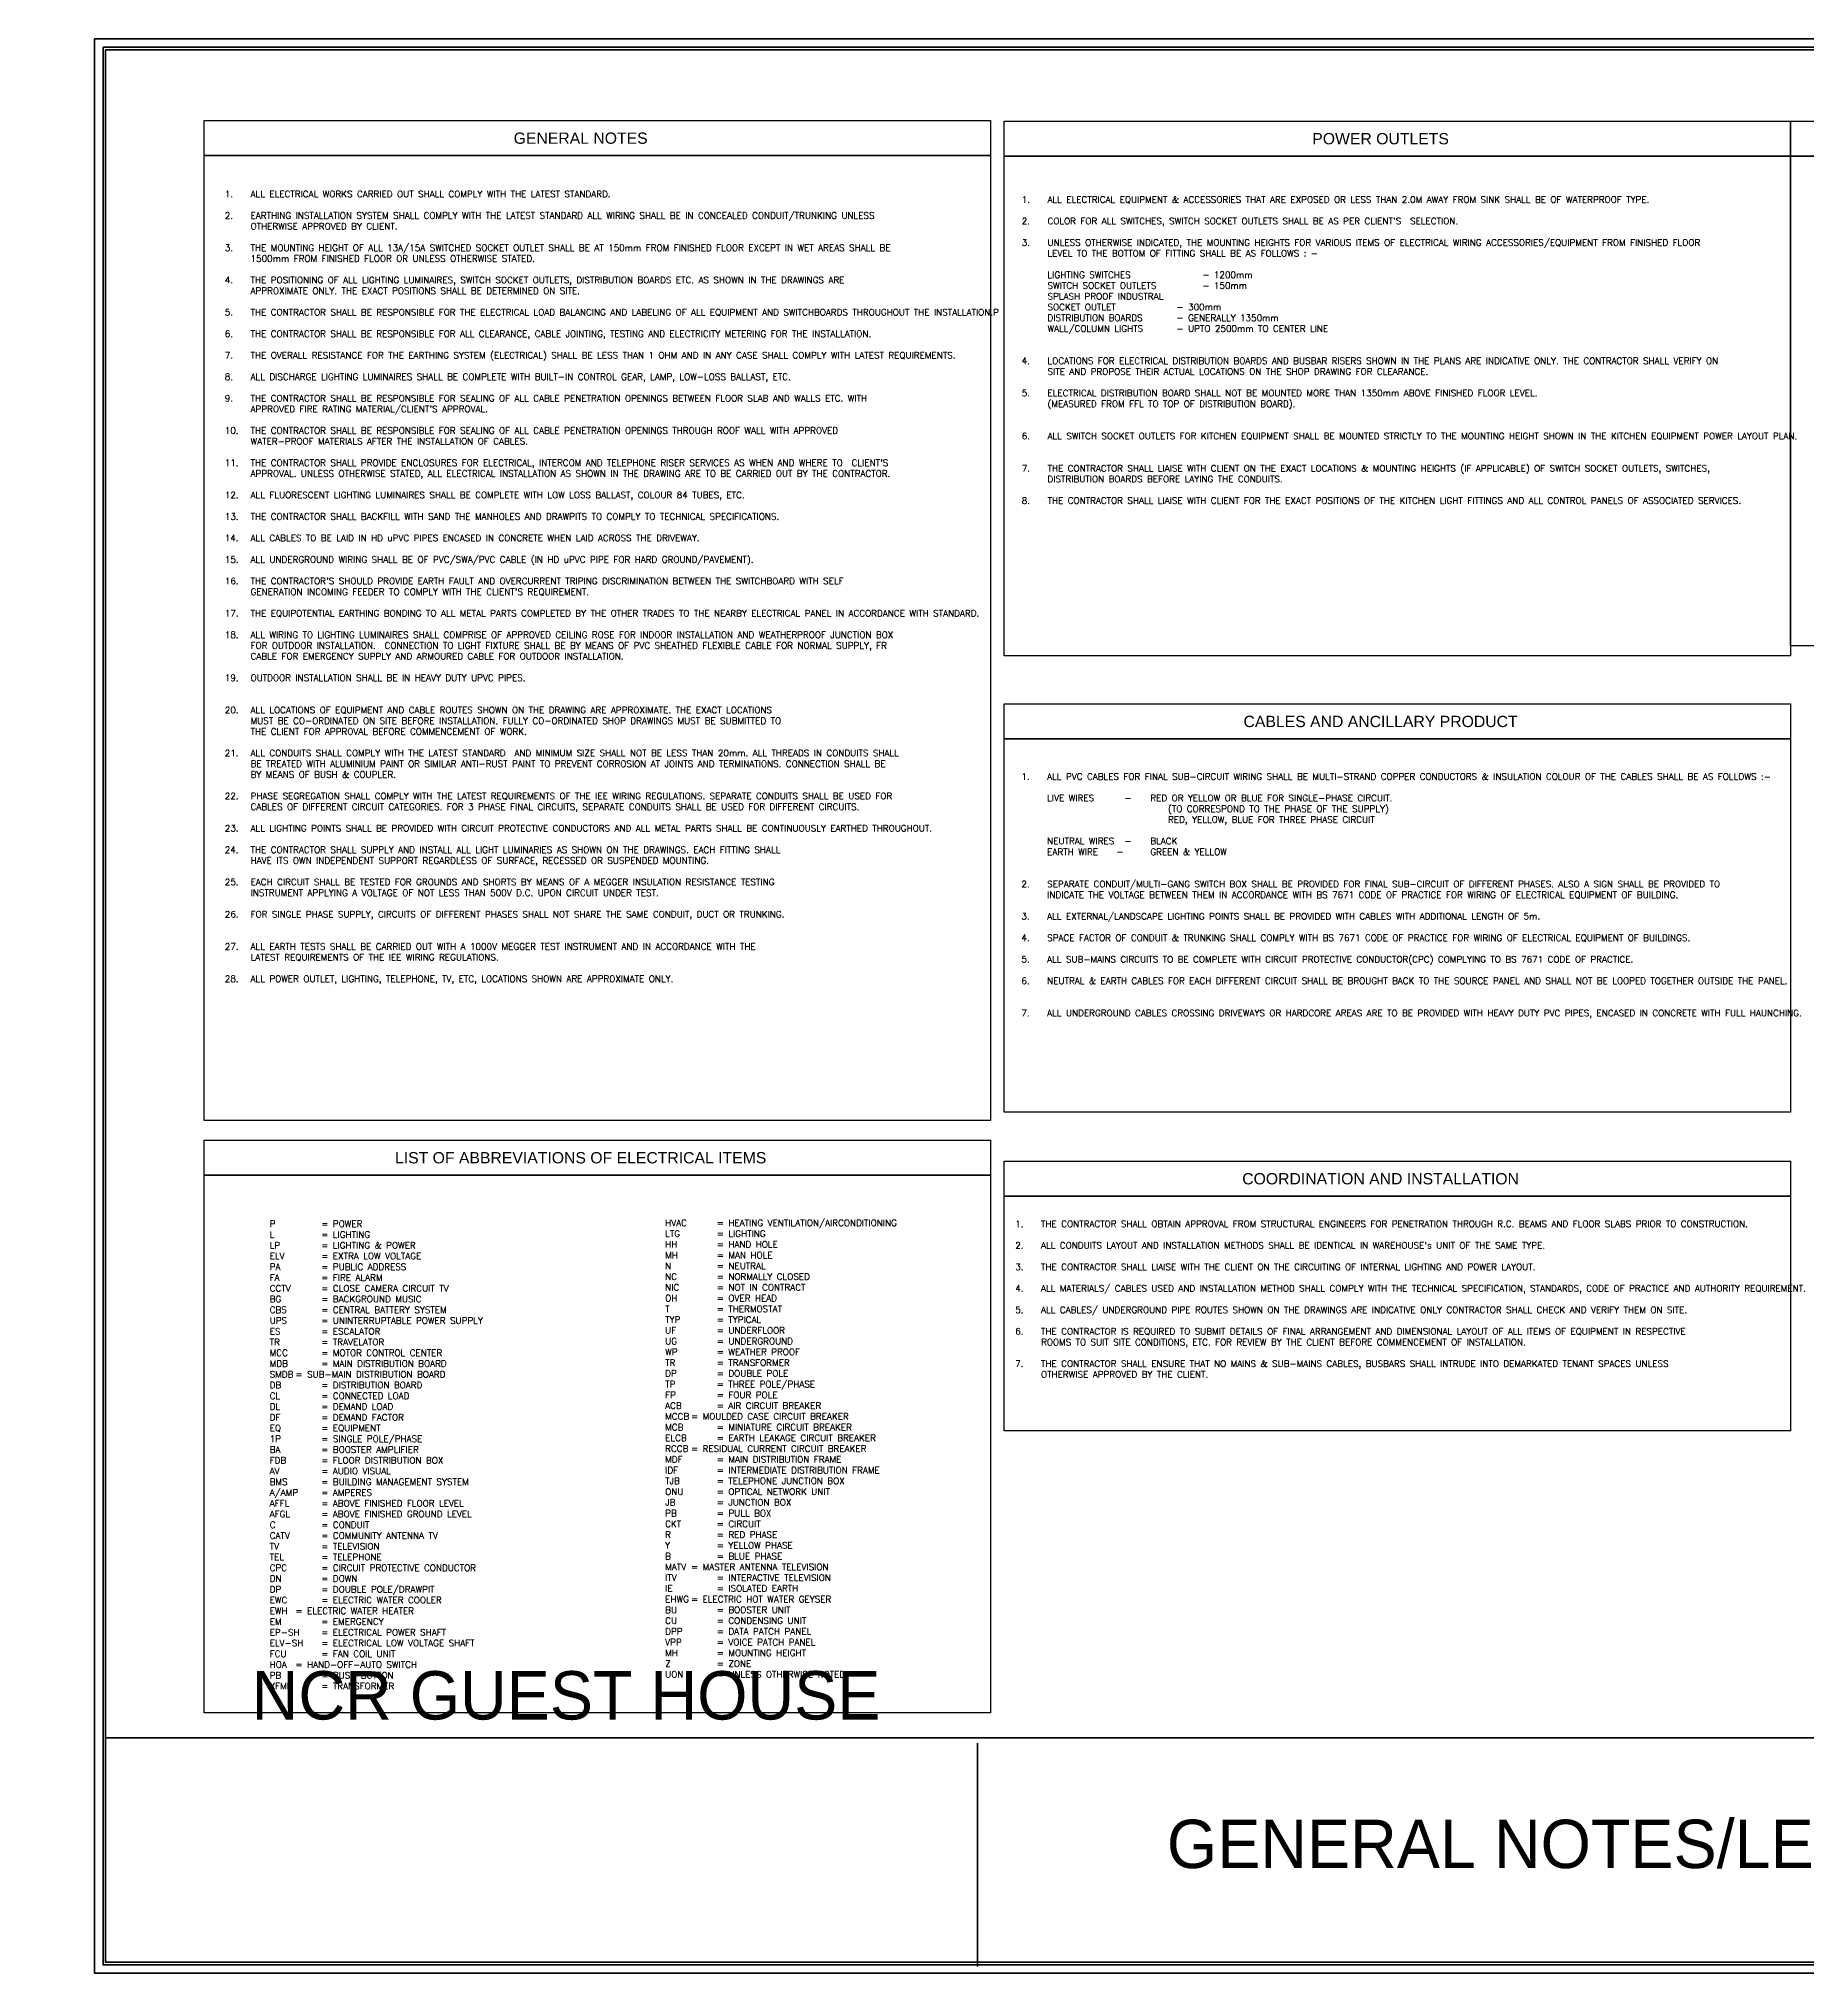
# Model space of a CAD drawing. Header units: centimetres. Extents: x -3207095 to 15275363, y -32656 to 4798027.
# Drawn here: x 671472 to 675861, y 4435725 to 4440525 of the extents above; entities that cross this region are included whole.
import ezdxf

# ---------------------------------------------------------------- set-up
doc = ezdxf.new("R2010")
doc.units = ezdxf.units.CM
doc.linetypes.add('DUZ', pattern=[500, 500])
doc.layers.get('0').update_dxf_attribs({"color": 1, "linetype": 'DUZ'})
for name, color, linetype in [('DIM', 1, 'DUZ'), ('EP-TEXT', 7, 'Continuous'), ('LOGO', 7, 'Continuous'), ('MH_Text', 123, 'Continuous')]:
    doc.layers.add(name, color=color, linetype=linetype)
doc.layers.add('DUVAR', color=7, linetype='Continuous', lineweight=35)
doc.styles.add('DIM', font='ROMANSTW.SHX', dxfattribs={"width": 0.7})
doc.styles.add('SMC-2', font='GOTHIC.TTF', dxfattribs={"width": 0.9})
doc.styles.add('WFP-1', font='simplex.shx')
doc.dimstyles.new('1_100', dxfattribs={"dimtxt": 15, "dimasz": 6, "dimexe": 6, "dimexo": 0, "dimgap": 2, "dimtad": 0, "dimdec": 1, "dimzin": 11, "dimdsep": 46, "dimtxsty": 'DIM', "dimblk": 'ARCHTICK', "dimcen": 3, "dimdle": 1.25, "dimclrt": 2, "dimadec": 0, "dimazin": 0, "dimtfac": 1.25, "dimtdec": 1, "dimtix": 1, "dimtofl": 0, "dimtmove": 1, "dimatfit": 3, "dimldrblk": 'ARCHTICK', "dimfxl": 20, "dimfxlon": 1, "dimtolj": 1, "dimtzin": 0, "dimarcsym": 0})

# ---------------------------------------------------------------- blocks, each defined once
blk = doc.blocks.new('_ArchTick')
at = {"color": 0, "linetype": 'ByBlock', "const_width": 0.15}
blk.add_lwpolyline([(-0.5, -0.5), (0.5, 0.5)], dxfattribs=at)
blk = doc.blocks.new('*D5711')
at = {"layer": 'Defpoints', "color": 0, "linetype": 'Continuous', "lineweight": 5, "transparency": 16777216}
for p in [(0, 4437573.7), (-26.4, 4437528.7), (690996.9, 4437528.7)]:
    blk.add_point(p, dxfattribs=at)
at = {"layer": 'DIM', "color": 0, "linetype": 'Continuous', "lineweight": -2, "transparency": 16777216}
for p, q in [((-6.4, 4437573.7), (-32.4, 4437573.7)), ((-26.4, 4437575), (-26.4, 4437561.7)), ((-6.4, 4437528.7), (-32.4, 4437528.7)), ((-26.4, 4437527.5), (-26.4, 4437540.7))]:
    blk.add_line(p, q, dxfattribs=at)
at = {"layer": 'DIM', "color": 0, "linetype": 'Continuous', "lineweight": -2, "transparency": 16777216, "xscale": 6, "yscale": 6, "zscale": 6}
for p, rotation in [((-26.4, 4437573.7), 90), ((-26.4, 4437528.7), 270)]:
    blk.add_blockref('_ArchTick', p, dxfattribs=dict(at, rotation=rotation))
at = {"layer": 'DIM', "color": 2, "linetype": 'Continuous', "lineweight": 5, "transparency": 16777216, "insert": (-26.4, 4437551.2), "char_height": 15, "attachment_point": 5, "rotation": 90, "style": 'DIM'}
blk.add_mtext('\\A1;45', dxfattribs=at)
blk = doc.blocks.new('*D5819')
at = {"layer": 'Defpoints', "color": 0, "linetype": 'Continuous', "lineweight": 5, "transparency": 16777216}
for p in [(691256.9, 4438668.7), (0, 4437978.7), (691238.5, 4437978.7)]:
    blk.add_point(p, dxfattribs=at)
at = {"layer": 'DIM', "color": 0, "linetype": 'Continuous', "lineweight": -2, "transparency": 16777216}
for p, q in [((691256.9, 4438668.7), (691232.5, 4438668.7)), ((691238.5, 4438670), (691238.5, 4438339.2)), ((691238.5, 4437977.5), (691238.5, 4438308.2)), ((691218.5, 4437978.7), (691244.5, 4437978.7))]:
    blk.add_line(p, q, dxfattribs=at)
at = {"layer": 'DIM', "color": 0, "linetype": 'Continuous', "lineweight": -2, "transparency": 16777216, "xscale": 6, "yscale": 6, "zscale": 6}
for p, rotation in [((691238.5, 4438668.7), 90), ((691238.5, 4437978.7), 270)]:
    blk.add_blockref('_ArchTick', p, dxfattribs=dict(at, rotation=rotation))
at = {"layer": 'DIM', "color": 2, "linetype": 'Continuous', "lineweight": 5, "transparency": 16777216, "insert": (691238.5, 4438323.7), "char_height": 15, "attachment_point": 5, "rotation": 90, "style": 'DIM'}
blk.add_mtext('\\A1;690', dxfattribs=at)
blk = doc.blocks.new('*D5721')
at = {"layer": 'Defpoints', "color": 0, "linetype": 'Continuous', "lineweight": 5, "transparency": 16777216}
for p in [(691166.9, 4439238.7), (0, 4439110.7), (691148.1, 4439110.7)]:
    blk.add_point(p, dxfattribs=at)
at = {"layer": 'DIM', "color": 0, "linetype": 'Continuous', "lineweight": -2, "transparency": 16777216}
for p, q in [((691166.9, 4439238.7), (691142.1, 4439238.7)), ((691148.1, 4439240), (691148.1, 4439189.2)), ((691148.1, 4439109.5), (691148.1, 4439160.2)), ((691128.1, 4439110.7), (691154.1, 4439110.7))]:
    blk.add_line(p, q, dxfattribs=at)
at = {"layer": 'DIM', "color": 0, "linetype": 'Continuous', "lineweight": -2, "transparency": 16777216, "xscale": 6, "yscale": 6, "zscale": 6}
for p, rotation in [((691148.1, 4439238.7), 90), ((691148.1, 4439110.7), 270)]:
    blk.add_blockref('_ArchTick', p, dxfattribs=dict(at, rotation=rotation))
at = {"layer": 'DIM', "color": 2, "linetype": 'Continuous', "lineweight": 5, "transparency": 16777216, "insert": (691148.1, 4439174.7), "char_height": 15, "attachment_point": 5, "rotation": 90, "style": 'DIM'}
blk.add_mtext('\\A1;128', dxfattribs=at)

msp = doc.modelspace()

# ---------------------------------------------------------------- linework, layer by layer
at = {"layer": 'DUVAR'}
for p, q in [((678783.41, 4436309.09), (671638.01, 4436309.09)), ((673801.74, 4436295.94), (673801.74, 4435741.44))]:
    msp.add_line(p, q, dxfattribs=at)
for points in [[(671610.71, 4440524.56), (678810.71, 4440524.56), (678810.71, 4435724.56), (671610.71, 4435724.56)], [(671631.71, 4440503.56), (678789.71, 4440503.56), (678789.71, 4435745.56), (671631.71, 4435745.56)], [(671638.01, 4440497.26), (678783.41, 4440497.26), (678783.41, 4435751.86), (671638.01, 4435751.86)]]:
    msp.add_lwpolyline(points, close=True, dxfattribs=at)
at = {"layer": 'MH_Text', "color": 34}
for points in [[(673833.99, 4440234.74), (671882.46, 4440234.74), (671882.46, 4440321.59), (673833.99, 4440321.59)], [(675818.94, 4440233.46), (673867.41, 4440233.46), (673867.41, 4440320.31), (675818.94, 4440320.31)], [(677770.46, 4440233.46), (675818.94, 4440233.46), (675818.94, 4440320.31), (677770.46, 4440320.31)], [(671882.46, 4440234.74), (673833.99, 4440234.74), (673833.99, 4437840.18), (671882.46, 4437840.18)], [(673867.41, 4440233.46), (675818.94, 4440233.46), (675818.94, 4438993.58), (673867.41, 4438993.58)], [(675818.94, 4440233.46), (677770.46, 4440233.46), (677770.46, 4439017.97), (675818.94, 4439017.97)], [(675818.94, 4438787.52), (673867.41, 4438787.52), (673867.41, 4438874.37), (675818.94, 4438874.37)], [(673867.41, 4438787.52), (675818.94, 4438787.52), (675818.94, 4437861.09), (673867.41, 4437861.09)], [(673833.99, 4437705.05), (671882.46, 4437705.05), (671882.46, 4437791.91), (673833.99, 4437791.91)], [(671882.46, 4437705.05), (673833.99, 4437705.05), (673833.99, 4436370.56), (671882.46, 4436370.56)], [(675818.94, 4437652.97), (673867.41, 4437652.97), (673867.41, 4437739.82), (675818.94, 4437739.82)], [(673867.41, 4437652.97), (675818.94, 4437652.97), (675818.94, 4437070.57), (673867.41, 4437070.57)]]:
    msp.add_lwpolyline(points, close=True, dxfattribs=at)

# ---------------------------------------------------------------- texts
at = {"insert": (672000.4, 4436474.24), "char_height": 240, "attachment_point": 1}
msp.add_mtext_dynamic_manual_height_columns('{\\fCentury Gothic|b0|i0|c0|p34;\\H0.5x;\\C7;NCR GUEST HOUSE\\fCentury Gothic|b1|i0|c162|p34;\\H3.99998x; }', width=2830.6257, gutter_width=15, heights=[1042.04], dxfattribs=at)
at = {"layer": 'EP-TEXT', "color": 123, "char_height": 16, "attachment_point": 1, "style": 'WFP-1'}
for s, insert, width in [("\\pxi-4,l4,t4;1.^IALL ELECTRICAL WORKS CARRIED OUT SHALL COMPLY WITH THE LATEST STANDARD.\\P\\pt29.35;\\P\\pt4;2.^IEARTHING INSTALLATION SYSTEM SHALL COMPLY WITH THE LATEST STANDARD ALL WIRING SHALL BE IN CONCEALED CONDUIT/TRUNKING UNLESS OTHERWISE APPROVED BY CLIENT.\\P\\pt29.35;\\P\\pt4;3.^ITHE MOUNTING HEIGHT OF ALL 13A/15A SWITCHED SOCKET OUTLET SHALL BE AT 150mm FROM FINISHED FLOOR EXCEPT IN WET AREAS SHALL BE 1500mm FROM FINISHED FLOOR OR UNLESS OTHERWISE STATED.\\P\\pt29.35;  \\P\\pt4;4.^ITHE POSITIONING OF ALL LIGHTING LUMINAIRES, SWITCH SOCKET OUTLETS, DISTRIBUTION BOARDS ETC. AS SHOWN IN THE DRAWINGS ARE APPROXIMATE ONLY. THE EXACT POSITIONS SHALL BE DETERMINED ON SITE. \\P\\pt29.35;\\P\\pt4;5.^ITHE CONTRACTOR SHALL BE RESPONSIBLE FOR THE ELECTRICAL LOAD BALANCING AND LABELING OF ALL EQUIPMENT AND SWITCHBOARDS THROUGHOUT THE INSTALLATION.P \\P\\pt29.35;\\P\\pt4;6.^ITHE CONTRACTOR SHALL BE RESPONSIBLE FOR ALL CLEARANCE, CABLE JOINTING, TESTING AND ELECTRICITY METERING FOR THE INSTALLATION.\\P\\pt29.35;\\P\\pt4;7.^ITHE OVERALL RESISTANCE FOR THE EARTHING SYSTEM (ELECTRICAL) SHALL BE LESS THAN 1 OHM AND IN ANY CASE SHALL COMPLY WITH LATEST REQUIREMENTS.\\P\\pt29.35;\\P\\pt4;8.^IALL DISCHARGE LIGHTING LUMINAIRES SHALL BE COMPLETE WITH BUILT-IN CONTROL GEAR, LAMP, LOW-LOSS BALLAST, ETC.\\P\\pt29.35;\\P\\pt4;9.^ITHE CONTRACTOR SHALL BE RESPONSIBLE FOR SEALING OF ALL CABLE PENETRATION OPENINGS BETWEEN FLOOR SLAB AND WALLS ETC. WITH APPROVED FIRE RATING MATERIAL/CLIENT'S APPROVAL.\\P\\pt29.35;\\P\\pt4;10.^ITHE CONTRACTOR SHALL BE RESPONSIBLE FOR SEALING OF ALL CABLE PENETRATION OPENINGS THROUGH ROOF WALL WITH APPROVED WATER-PROOF MATERIALS AFTER THE INSTALLATION OF CABLES.\\P\\pt29.35;\\P\\pt4;11.^ITHE CONTRACTOR SHALL PROVIDE ENCLOSURES FOR ELECTRICAL, INTERCOM AND TELEPHONE RISER SERVICES AS WHEN AND WHERE TO  CLIENT'S APPROVAL. UNLESS OTHERWISE STATED, ALL ELECTRICAL INSTALLATION AS SHOWN IN THE DRAWING ARE TO BE CARRIED OUT BY THE CONTRACTOR.\\P\\pt29.35;\\P\\pt4;12.^IALL FLUORESCENT LIGHTING LUMINAIRES SHALL BE COMPLETE WITH LOW LOSS BALLAST, COLOUR 84 TUBES, ETC.\\P\\pt29.35;\\P\\pt4;13.^ITHE CONTRACTOR SHALL BACKFILL WITH SAND THE MANHOLES AND DRAWPITS TO COMPLY TO TECHNICAL SPECIFICATIONS.\\P\\pt29.35;\\P\\pt4;14.^IALL CABLES TO BE LAID IN HD uPVC PIPES ENCASED IN CONCRETE WHEN LAID ACROSS THE DRIVEWAY.\\P\\pt29.35;\\P\\pt4;15.^IALL UNDERGROUND WIRING SHALL BE OF PVC/SWA/PVC CABLE (IN HD uPVC PIPE FOR HARD GROUND/PAVEMENT).\\P\\pt29.35;\\P\\pt4;16.^ITHE CONTRACTOR'S SHOULD PROVIDE EARTH FAULT AND OVERCURRENT TRIPING DISCRIMINATION BETWEEN THE SWITCHBOARD WITH SELF GENERATION INCOMING FEEDER TO COMPLY WITH THE CLIENT'S REQUIREMENT.\\P\\pt29.35;\\P\\pt4;17.^ITHE EQUIPOTENTIAL EARTHING BONDING TO ALL METAL PARTS COMPLETED BY THE OTHER TRADES TO THE NEARBY ELECTRICAL PANEL IN ACCORDANCE WITH STANDARD.\\P\\pt29.35;\\P\\pt4;18.^IALL WIRING TO LIGHTING LUMINAIRES SHALL COMPRISE OF APPROVED CEILING ROSE FOR INDOOR INSTALLATION AND WEATHERPROOF JUNCTION BOX FOR OUTDOOR INSTALLATION.  CONNECTION TO LIGHT FIXTURE SHALL BE BY MEANS OF PVC SHEATHED FLEXIBLE CABLE FOR NORMAL SUPPLY, FR CABLE FOR EMERGENCY SUPPLY AND ARMOURED CABLE FOR OUTDOOR INSTALLATION. \\P\\pt29.35;\\P\\pt4;19.^IOUTDOOR INSTALLATION SHALL BE IN HEAVY DUTY UPVC PIPES. \\P\\pt29.35;\\P\\P\\pt4;20.^IALL LOCATIONS OF EQUIPMENT AND CABLE ROUTES SHOWN ON THE DRAWING ARE APPROXIMATE. THE EXACT LOCATIONS \\P\\pi0,t4,9.785;MUST BE CO-ORDINATED ON SITE BEFORE INSTALLATION. FULLY CO-ORDINATED SHOP DRAWINGS MUST BE SUBMITTED TO \\PTHE CLIENT FOR APPROVAL BEFORE COMMENCEMENT OF WORK. \\P\\pi-4,t4;\\P21.^IALL CONDUITS SHALL COMPLY WITH THE LATEST STANDARD  AND MINIMUM SIZE SHALL NOT BE LESS THAN 20mm. ALL THREADS IN CONDUITS SHALL BE TREATED WITH ALUMINIUM PAINT OR SIMILAR ANTI-RUST PAINT TO PREVENT CORROSION AT JOINTS AND TERMINATIONS. CONNECTION SHALL BE BY MEANS OF BUSH & COUPLER.\\P\\P22.^IPHASE SEGREGATION SHALL COMPLY WITH THE LATEST REQUIREMENTS OF THE IEE WIRING REGULATIONS. SEPARATE CONDUITS SHALL BE USED FOR CABLES OF DIFFERENT CIRCUIT CATEGORIES. FOR 3 PHASE FINAL CIRCUITS, SEPARATE CONDUITS SHALL BE USED FOR DIFFERENT CIRCUITS. \\P\\P23.^IALL LIGHTING POINTS SHALL BE PROVIDED WITH CIRCUIT PROTECTIVE CONDUCTORS AND ALL METAL PARTS SHALL BE CONTINUOUSLY EARTHED THROUGHOUT.\\P\\P24.^ITHE CONTRACTOR SHALL SUPPLY AND INSTALL ALL LIGHT LUMINARIES AS SHOWN ON THE DRAWINGS. EACH FITTING SHALL \\P\\pi0,t4,9.785;HAVE ITS OWN INDEPENDENT SUPPORT REGARDLESS OF SURFACE, RECESSED OR SUSPENDED MOUNTING.\\P\\pi-4,t4;\\P25.^IEACH CIRCUIT SHALL BE TESTED FOR GROUNDS AND SHORTS BY MEANS OF A MEGGER INSULATION RESISTANCE TESTING \\P\\pi0,t4,9.785;INSTRUMENT APPLYING A VOLTAGE OF NOT LESS THAN 500V D.C. UPON CIRCUIT UNDER TEST.\\P\\pi-4,t4;\\P26.^IFOR SINGLE PHASE SUPPLY, CIRCUITS OF DIFFERENT PHASES SHALL NOT SHARE THE SAME CONDUIT, DUCT OR TRUNKING.\\P\\P\\P27.^IALL EARTH TESTS SHALL BE CARRIED OUT WITH A 1000V MEGGER TEST INSTRUMENT AND IN ACCORDANCE WITH THE \\P\\pi0,t4,9.785;LATEST REQUIREMENTS OF THE IEE WIRING REGULATIONS.\\P\\pl0,t4;\\P\\pi-4,l4;28.^IALL POWER OUTLET, LIGHTING, TELEPHONE, TV, ETC, LOCATIONS SHOWN ARE APPROXIMATE ONLY.", (671933.69, 4440147.15), 1813.9364), ("\\pxi-4,l4;\\P1.^IALL ELECTRICAL EQUIPMENT & ACCESSORIES THAT ARE EXPOSED OR LESS THAN 2.0M AWAY FROM SINK SHALL BE OF WATERPROOF TYPE.\\P\\P2.^ICOLOR FOR ALL SWITCHES, SWITCH SOCKET OUTLETS SHALL BE AS PER CLIENT'S  SELECTION.\\P\\P3.^IUNLESS OTHERWISE INDICATED, THE MOUNTING HEIGHTS FOR VARIOUS ITEMS OF ELECTRICAL WIRING ACCESSORIES/EQUIPMENT FROM FINISHED FLOOR LEVEL TO THE BOTTOM OF FITTING SHALL BE AS FOLLOWS : -\\P\\P^ILIGHTING SWITCHES^I^I^I- 1200mm \\P^ISWITCH SOCKET OUTLETS^I^I- 150mm  \\P^ISPLASH PROOF INDUSTRAL \\P^ISOCKET OUTLET^I^I^I- 300mm \\P^IDISTRIBUTION BOARDS^I^I- GENERALLY 1350mm\\P^IWALL/COLUMN LIGHTS^I^I- UPTO 2500mm TO CENTER LINE\\P\\P\\P4.^ILOCATIONS FOR ELECTRICAL DISTRIBUTION BOARDS AND BUSBAR RISERS SHOWN IN THE PLANS ARE INDICATIVE ONLY. THE CONTRACTOR SHALL VERIFY ON SITE AND PROPOSE THEIR ACTUAL LOCATIONS ON THE SHOP DRAWING FOR CLEARANCE.\\P\\P5.^IELECTRICAL DISTRIBUTION BOARD SHALL NOT BE MOUNTED MORE THAN 1350mm ABOVE FINISHED FLOOR LEVEL.\\P^I(MEASURED FROM FFL TO TOP OF DISTRIBUTION BOARD).\\P\\P\\P6.^IALL SWITCH SOCKET OUTLETS FOR KITCHEN EQUIPMENT SHALL BE MOUNTED STRICTLY TO THE MOUNTING HEIGHT SHOWN IN THE KITCHEN EQUIPMENT POWER LAYOUT PLAN.\\P\\P\\P7.^ITHE CONTRACTOR SHALL LIAISE WITH CLIENT ON THE EXACT LOCATIONS & MOUNTING HEIGHTS (IF APPLICABLE) OF SWITCH SOCKET OUTLETS, SWITCHES, DISTRIBUTION BOARDS BEFORE LAYING THE CONDUITS.\\P\\P8.^ITHE CONTRACTOR SHALL LIAISE WITH CLIENT FOR THE EXACT POSITIONS OF THE KITCHEN LIGHT FITTINGS AND ALL CONTROL PANELS OF ASSOCIATED SERVICES.", (673911.3, 4440160.07), 1884.5568), ('\\pxi-4,l4;1.^IALL PVC CABLES FOR FINAL SUB-CIRCUIT WIRING SHALL BE MULTI-STRAND COPPER CONDUCTORS & INSULATION COLOUR OF THE CABLES SHALL BE AS FOLLOWS :-\\P\\P^ILIVE WIRES^I^I-^IRED OR YELLOW OR BLUE FOR SINGLE-PHASE CIRCUIT.\\P^I^I^I^I^I    (TO CORRESPOND TO THE PHASE OF THE SUPPLY)\\P^I^I^I^I^I    RED, YELLOW, BLUE FOR THREE PHASE CIRCUIT^I\\P\\P^INEUTRAL WIRES^I- ^IBLACK\\P^IEARTH WIRE^I    - ^IGREEN & YELLOW\\P\\P\\P2.^ISEPARATE CONDUIT/MULTI-GANG SWITCH BOX SHALL BE PROVIDED FOR FINAL SUB-CIRCUIT OF DIFFERENT PHASES. ALSO A SIGN SHALL BE PROVIDED TO INDICATE THE VOLTAGE BETWEEN THEM IN ACCORDANCE WITH BS 7671 CODE OF PRACTICE FOR WIRING OF ELECTRICAL EQUIPMENT OF BUILDING.\\P\\P3.^IALL EXTERNAL/LANDSCAPE LIGHTING POINTS SHALL BE PROVIDED WITH CABLES WITH ADDITIONAL LENGTH OF 5m.\\P\\P4.^ISPACE FACTOR OF CONDUIT & TRUNKING SHALL COMPLY WITH BS 7671 CODE OF PRACTICE FOR WIRING OF ELECTRICAL EQUIPMENT OF BUILDINGS.\\P\\P5.^IALL SUB-MAINS CIRCUITS TO BE COMPLETE WITH CIRCUIT PROTECTIVE CONDUCTOR(CPC) COMPLYING TO BS 7671 CODE OF PRACTICE.\\P\\P6.^INEUTRAL & EARTH CABLES FOR EACH DIFFERENT CIRCUIT SHALL BE BROUGHT BACK TO THE SOURCE PANEL AND SHALL NOT BE LOOPED TOGETHER OUTSIDE THE PANEL. \\P\\P\\P7.^IALL UNDERGROUND CABLES CROSSING DRIVEWAYS OR HARDCORE AREAS ARE TO BE PROVIDED WITH HEAVY DUTY PVC PIPES, ENCASED IN CONCRETE WITH FULL HAUNCHING.', (673910.43, 4438701.77), 1884.5568), ('P^I^I= POWER \\PL^I^I= LIGHTING \\PLP^I^I= LIGHTING & POWER \\PELV^I^I= EXTRA LOW VOLTAGE \\PPA^I^I= PUBLIC ADDRESS \\PFA^I^I= FIRE ALARM \\PCCTV^I^I= CLOSE CAMERA CIRCUIT TV \\PBG^I^I= BACKGROUND MUSIC \\PCBS^I^I= CENTRAL BATTERY SYSTEM \\PUPS^I^I= UNINTERRUPTABLE POWER SUPPLY \\PES^I^I= ESCALATOR \\PTR^I^I= TRAVELATOR \\PMCC^I^I= MOTOR CONTROL CENTER \\PMDB^I^I= MAIN DISTRIBUTION BOARD \\PSMDB^I= SUB-MAIN DISTRIBUTION BOARD \\PDB^I^I= DISTRIBUTION BOARD \\PCL^I^I= CONNECTED LOAD \\PDL^I^I= DEMAND LOAD \\PDF^I^I= DEMAND FACTOR \\PEQ^I^I= EQUIPMENT \\P1P^I^I= SINGLE POLE/PHASE \\PBA^I^I= BOOSTER AMPLIFIER \\PFDB^I^I= FLOOR DISTRIBUTION BOX \\PAV^I^I= AUDIO VISUAL \\PBMS^I^I= BUILDING MANAGEMENT SYSTEM \\PA/AMP^I= AMPERES \\PAFFL^I^I= ABOVE FINISHED FLOOR LEVEL \\PAFGL^I^I= ABOVE FINISHED GROUND LEVEL \\PC^I^I= CONDUIT \\PCATV^I^I= COMMUNITY ANTENNA TV \\PTV^I^I= TELEVISION\\PTEL^I^I= TELEPHONE\\PCPC^I^I= CIRCUIT PROTECTIVE CONDUCTOR \\PDN^I^I= DOWN \\PDP^I^I= DOUBLE POLE/DRAWPIT \\PEWC^I^I= ELECTRIC WATER COOLER\\PEWH ^I= ELECTRIC WATER HEATER \\PEM ^I^I= EMERGENCY \\PEP-SH ^I= ELECTRICAL POWER SHAFT \\PELV-SH ^I= ELECTRICAL LOW VOLTAGE SHAFT \\PFCU ^I^I= FAN COIL UNIT \\PHOA ^I= HAND-OFF-AUTO SWITCH\\PPB^I^I= PUSH BUTTON\\PXFMR^I^I= TRANSFORMER', (672045.01, 4437592.12), 1884.5568), ('HVAC ^I= HEATING VENTILATION/AIRCONDITIONING \\PLTG ^I^I= LIGHTING \\PHH ^I^I= HAND HOLE \\PMH ^I^I= MAN HOLE \\PN ^I^I= NEUTRAL \\PNC ^I^I= NORMALLY CLOSED \\PNIC ^I^I= NOT IN CONTRACT \\POH ^I^I= OVER HEAD \\PT ^I^I= THERMOSTAT \\PTYP ^I^I= TYPICAL \\PUF ^I^I= UNDERFLOOR \\PUG ^I^I= UNDERGROUND \\PWP ^I^I= WEATHER PROOF \\PTR ^I^I= TRANSFORMER \\PDP^I^I= DOUBLE POLE \\PTP^I^I= THREE POLE/PHASE  \\PFP^I^I= FOUR POLE  \\PACB^I^I= AIR CIRCUIT BREAKER  \\PMCCB^I= MOULDED CASE CIRCUIT BREAKER \\PMCB^I^I= MINIATURE CIRCUIT BREAKER \\PELCB^I^I= EARTH LEAKAGE CIRCUIT BREAKER  \\PRCCB^I= RESIDUAL CURRENT CIRCUIT BREAKER  \\PMDF^I^I= MAIN DISTRIBUTION FRAME  \\PIDF^I^I= INTERMEDIATE DISTRIBUTION FRAME  \\PTJB^I^I= TELEPHONE JUNCTION BOX  \\PONU^I^I= OPTICAL NETWORK UNIT  \\PJB^I^I= JUNCTION BOX  \\PPB^I^I= PULL BOX  \\PCKT^I^I= CIRCUIT  \\PR^I^I= RED PHASE  \\PY^I^I= YELLOW PHASE  \\PB^I^I= BLUE PHASE \\PMATV^I= MASTER ANTENNA TELEVISION   \\PITV^I^I= INTERACTIVE TELEVISION  \\PIE^I^I= ISOLATED EARTH  \\PEHWG^I= ELECTRIC HOT WATER GEYSER  \\PBU^I^I= BOOSTER UNIT  \\PCU^I^I= CONDENSING UNIT  \\PDPP^I^I= DATA PATCH PANEL  \\PVPP^I^I= VOICE PATCH PANEL \\PMH^I^I= MOUNTING HEIGHT \\PZ^I^I= ZONE\\PUON^I^I= UNLESS OTHERWISE NOTED', (673026.51, 4437594.39), 1884.5568), ("\\pxi-4,l4,t4;1.^ITHE CONTRACTOR SHALL OBTAIN APPROVAL FROM STRUCTURAL ENGINEERS FOR PENETRATION THROUGH R.C. BEAMS AND FLOOR SLABS PRIOR TO CONSTRUCTION.\\P\\P2.^IALL CONDUITS LAYOUT AND INSTALLATION METHODS SHALL BE IDENTICAL IN WAREHOUSE's UNIT OF THE SAME TYPE.\\P\\P3.^ITHE CONTRACTOR SHALL LIAISE WITH THE CLIENT ON THE CIRCUITING OF INTERNAL LIGHTING AND POWER LAYOUT.\\P\\P4.^IALL MATERIALS/ CABLES USED AND INSTALLATION METHOD SHALL COMPLY WITH THE TECHNICAL SPECIFICATION, STANDARDS, CODE OF PRACTICE AND AUTHORITY REQUIREMENT.\\P\\P5.^IALL CABLES/ UNDERGROUND PIPE ROUTES SHOWN ON THE DRAWINGS ARE INDICATIVE ONLY CONTRACTOR SHALL CHECK AND VERIFY THEM ON SITE.\\P\\P6.^ITHE CONTRACTOR IS REQUIRED TO SUBMIT DETAILS OF FINAL ARRANGEMENT AND DIMENSIONAL LAYOUT OF ALL ITEMS OF EQUIPMENT IN RESPECTIVE ROOMS TO SUIT SITE CONDITIONS, ETC. FOR REVIEW BY THE CLIENT BEFORE COMMENCEMENT OF INSTALLATION.\\P\\pi0,l0;\\P\\pi-4,l4;7.^ITHE CONTRACTOR SHALL ENSURE THAT NO MAINS & SUB-MAINS CABLES, BUSBARS SHALL INTRUDE INTO DEMARKATED TENANT SPACES UNLESS OTHERWISE APPROVED BY THE CLIENT. ", (673895.24, 4437591.93), 1884.5568)]:
    msp.add_mtext(s, dxfattribs=dict(at, insert=insert, width=width))
at = {"layer": 'LOGO', "insert": (674271.52, 4436105.62), "char_height": 120, "width": 2385.7309, "attachment_point": 1}
msp.add_mtext('{\\fGoudy Old Style|b0|i0|c0|p18;GENERAL NOTES/LEGEND}', dxfattribs=at)
at = {"layer": 'MH_Text', "char_height": 28, "attachment_point": 5, "style": 'SMC-2'}
for s, insert in [('{\\fArial|b0|i0|c0|p34;\\W1;GENERAL NOTES}', (672816.81, 4440277.57)), ('{\\fArial|b0|i0|c0|p34;\\W1;POWER OUTLETS}', (674801.77, 4440276.29)), ('{\\fArial|b0|i0|c0|p34;\\W1;CABLES AND ANCILLARY PRODUCT}', (674801.77, 4438830.35)), ('{\\fArial|b0|i0|c0|p34;\\W1;LIST OF ABBREVIATIONS OF ELECTRICAL ITEMS}', (672816.81, 4437747.88)), ('{\\fArial|b0|i0|c0|p34;\\W1;COORDINATION AND INSTALLATION}', (674801.77, 4437695.8))]:
    msp.add_mtext(s, dxfattribs=dict(at, insert=insert))

# ---------------------------------------------------------------- dimensions: what is measured, and where the dimension line sits
at = {"layer": 'DIM', "linetype": 'Continuous', "lineweight": 5}
for base, p1, p2, picture, middle in [((691148.06, 4439110.74), (691166.93, 4439238.74), (0, 4439110.74), '*D5721', (691148.06, 4439174.74)), ((691238.54, 4437978.74), (691256.93, 4438668.74), (0, 4437978.74), '*D5819', (691238.54, 4438323.74)), ((-26.4, 4437528.74), (0, 4437573.74), (690996.93, 4437528.74), '*D5711', (-26.4, 4437551.24))]:
    dim = msp.add_linear_dim(base=base, p1=p1, p2=p2, angle=90, dimstyle='1_100', dxfattribs=at)
    dim.commit()
    dim.dimension.update_dxf_attribs({"geometry": picture, "text_midpoint": middle})

doc.saveas('drawing.dxf')
